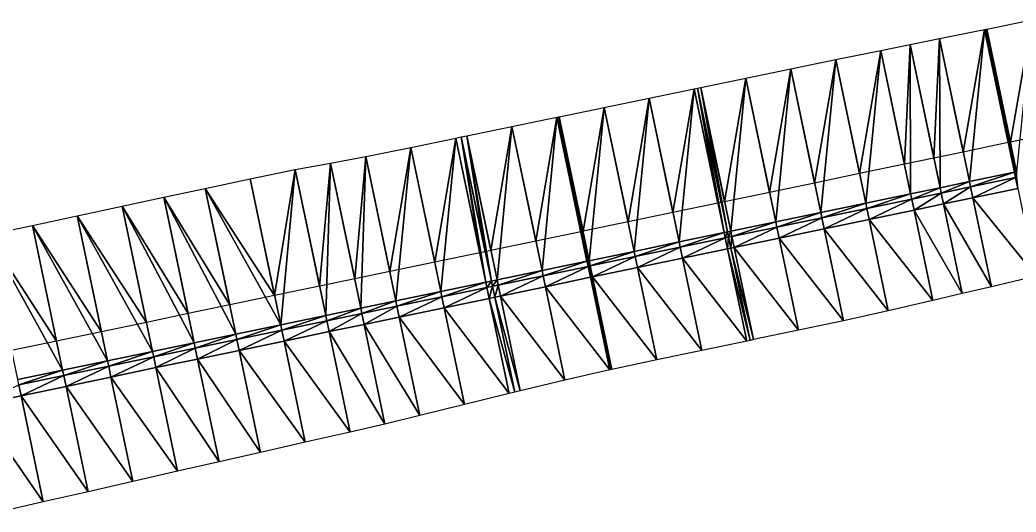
# Model space of a CAD drawing. Header units: metres. Extents: x 1882598 to 1885460, y 3171405 to 3171756.
# Drawn here: x 1883245.16 to 1883266.85, y 3171615.45 to 3171626.17 of the extents above; entities that cross this region are included whole.
import ezdxf

# ---------------------------------------------------------------- set-up
doc = ezdxf.new("R2010")
doc.units = ezdxf.units.M
doc.header["$MEASUREMENT"] = 0
doc.layers.add('Triangles surfaces projet', color=7, linetype='Continuous', true_color=0x848484)

msp = doc.modelspace()

# ---------------------------------------------------------------- linework, layer by layer
at = {"layer": 'Triangles surfaces projet'}
for points in [[(1883267.193, 3171626.174, 150.711), (1883266.862, 3171622.864, 150.637), (1883266.212, 3171625.975, 150.716), (1883267.193, 3171626.174, 150.711)], [(1883267.193, 3171626.174, 151.061), (1883266.727, 3171623.51, 151.004), (1883266.212, 3171625.975, 151.066), (1883267.193, 3171626.174, 151.061)], [(1883267.706, 3171623.714, 150.998), (1883266.727, 3171623.51, 151.004), (1883267.193, 3171626.174, 151.061), (1883267.706, 3171623.714, 150.998)], [(1883266.163, 3171625.965, 150.717), (1883265.834, 3171622.65, 150.642), (1883265.183, 3171625.767, 150.722), (1883266.163, 3171625.965, 150.717)], [(1883266.163, 3171625.965, 151.067), (1883265.699, 3171623.295, 151.009), (1883265.183, 3171625.767, 151.072), (1883266.163, 3171625.965, 151.067)], [(1883266.678, 3171623.5, 151.004), (1883265.699, 3171623.295, 151.009), (1883266.163, 3171625.965, 151.067), (1883266.678, 3171623.5, 151.004)], [(1883265.834, 3171622.65, 150.642), (1883266.163, 3171625.965, 150.717), (1883266.813, 3171622.854, 150.637), (1883265.834, 3171622.65, 150.642)], [(1883266.813, 3171622.854, 150.637), (1883266.163, 3171625.965, 150.717), (1883266.188, 3171625.97, 150.717), (1883266.813, 3171622.854, 150.637)], [(1883266.188, 3171625.97, 151.067), (1883266.678, 3171623.5, 151.004), (1883266.163, 3171625.965, 151.067), (1883266.188, 3171625.97, 151.067)], [(1883266.212, 3171625.975, 150.716), (1883266.837, 3171622.859, 150.637), (1883266.188, 3171625.97, 150.717), (1883266.212, 3171625.975, 150.716)], [(1883266.212, 3171625.975, 151.066), (1883266.702, 3171623.505, 151.004), (1883266.188, 3171625.97, 151.067), (1883266.212, 3171625.975, 151.066)], [(1883266.813, 3171622.854, 150.637), (1883266.188, 3171625.97, 150.717), (1883266.837, 3171622.859, 150.637), (1883266.813, 3171622.854, 150.637)], [(1883266.702, 3171623.505, 151.004), (1883266.678, 3171623.5, 151.004), (1883266.188, 3171625.97, 151.067), (1883266.702, 3171623.505, 151.004)], [(1883266.862, 3171622.864, 150.637), (1883266.837, 3171622.859, 150.637), (1883266.212, 3171625.975, 150.716), (1883266.862, 3171622.864, 150.637)], [(1883266.727, 3171623.51, 151.004), (1883266.702, 3171623.505, 151.004), (1883266.212, 3171625.975, 151.066), (1883266.727, 3171623.51, 151.004)], [(1883264.543, 3171625.637, 150.725), (1883264.554, 3171622.384, 150.649), (1883263.902, 3171625.508, 150.729), (1883264.543, 3171625.637, 150.725)], [(1883264.543, 3171625.637, 151.075), (1883264.42, 3171623.028, 151.015), (1883263.902, 3171625.508, 151.079), (1883264.543, 3171625.637, 151.075)], [(1883265.059, 3171623.162, 151.012), (1883264.42, 3171623.028, 151.015), (1883264.543, 3171625.637, 151.075), (1883265.059, 3171623.162, 151.012)], [(1883265.194, 3171622.517, 150.646), (1883264.543, 3171625.637, 150.725), (1883265.183, 3171625.767, 150.722), (1883265.194, 3171622.517, 150.646)], [(1883265.183, 3171625.767, 151.072), (1883265.059, 3171623.162, 151.012), (1883264.543, 3171625.637, 151.075), (1883265.183, 3171625.767, 151.072)], [(1883264.554, 3171622.384, 150.649), (1883264.543, 3171625.637, 150.725), (1883265.194, 3171622.517, 150.646), (1883264.554, 3171622.384, 150.649)], [(1883265.699, 3171623.295, 151.009), (1883265.059, 3171623.162, 151.012), (1883265.183, 3171625.767, 151.072), (1883265.699, 3171623.295, 151.009)], [(1883265.183, 3171625.767, 150.722), (1883265.834, 3171622.65, 150.642), (1883265.194, 3171622.517, 150.646), (1883265.183, 3171625.767, 150.722)], [(1883262.922, 3171625.308, 150.734), (1883263.902, 3171625.508, 150.729), (1883263.575, 3171622.18, 150.654), (1883262.922, 3171625.308, 150.734)], [(1883263.902, 3171625.508, 151.079), (1883263.441, 3171622.824, 151.02), (1883262.922, 3171625.308, 151.084), (1883263.902, 3171625.508, 151.079)], [(1883264.42, 3171623.028, 151.015), (1883263.441, 3171622.824, 151.02), (1883263.902, 3171625.508, 151.079), (1883264.42, 3171623.028, 151.015)], [(1883263.902, 3171625.508, 150.729), (1883264.554, 3171622.384, 150.649), (1883263.575, 3171622.18, 150.654), (1883263.902, 3171625.508, 150.729)], [(1883262.596, 3171621.976, 150.659), (1883261.943, 3171625.106, 150.739), (1883262.922, 3171625.308, 150.734), (1883262.596, 3171621.976, 150.659)], [(1883262.922, 3171625.308, 151.084), (1883262.462, 3171622.62, 151.025), (1883261.943, 3171625.106, 151.089), (1883262.922, 3171625.308, 151.084)], [(1883263.441, 3171622.824, 151.02), (1883262.462, 3171622.62, 151.025), (1883262.922, 3171625.308, 151.084), (1883263.441, 3171622.824, 151.02)], [(1883262.596, 3171621.976, 150.659), (1883262.922, 3171625.308, 150.734), (1883263.575, 3171622.18, 150.654), (1883262.596, 3171621.976, 150.659)], [(1883261.943, 3171625.106, 150.739), (1883261.617, 3171621.772, 150.664), (1883260.964, 3171624.904, 150.744), (1883261.943, 3171625.106, 150.739)], [(1883261.943, 3171625.106, 151.089), (1883261.483, 3171622.415, 151.03), (1883260.964, 3171624.904, 151.094), (1883261.943, 3171625.106, 151.089)], [(1883262.462, 3171622.62, 151.025), (1883261.483, 3171622.415, 151.03), (1883261.943, 3171625.106, 151.089), (1883262.462, 3171622.62, 151.025)], [(1883261.617, 3171621.772, 150.664), (1883261.943, 3171625.106, 150.739), (1883262.596, 3171621.976, 150.659), (1883261.617, 3171621.772, 150.664)], [(1883259.984, 3171624.702, 150.749), (1883260.964, 3171624.904, 150.744), (1883260.638, 3171621.569, 150.669), (1883259.984, 3171624.702, 150.749)], [(1883260.964, 3171624.904, 151.094), (1883260.504, 3171622.211, 151.035), (1883259.984, 3171624.702, 151.099), (1883260.964, 3171624.904, 151.094)], [(1883261.483, 3171622.415, 151.03), (1883260.504, 3171622.211, 151.035), (1883260.964, 3171624.904, 151.094), (1883261.483, 3171622.415, 151.03)], [(1883261.617, 3171621.772, 150.664), (1883260.638, 3171621.569, 150.669), (1883260.964, 3171624.904, 150.744), (1883261.617, 3171621.772, 150.664)], [(1883258.859, 3171624.469, 150.755), (1883259.838, 3171624.671, 150.75), (1883259.513, 3171621.335, 150.675), (1883258.859, 3171624.469, 150.755)], [(1883259.838, 3171624.671, 151.1), (1883259.379, 3171621.976, 151.041), (1883258.859, 3171624.469, 151.105), (1883259.838, 3171624.671, 151.1)], [(1883260.358, 3171622.181, 151.036), (1883259.379, 3171621.976, 151.041), (1883259.838, 3171624.671, 151.1), (1883260.358, 3171622.181, 151.036)], [(1883259.513, 3171621.335, 150.675), (1883259.838, 3171624.671, 150.75), (1883260.492, 3171621.538, 150.67), (1883259.513, 3171621.335, 150.675)], [(1883260.492, 3171621.538, 150.67), (1883259.838, 3171624.671, 150.75), (1883259.911, 3171624.686, 150.749), (1883260.492, 3171621.538, 150.67)], [(1883259.911, 3171624.686, 151.099), (1883260.358, 3171622.181, 151.036), (1883259.838, 3171624.671, 151.1), (1883259.911, 3171624.686, 151.099)], [(1883260.565, 3171621.553, 150.669), (1883259.911, 3171624.686, 150.749), (1883259.984, 3171624.702, 150.749), (1883260.565, 3171621.553, 150.669)], [(1883259.984, 3171624.702, 151.099), (1883260.431, 3171622.196, 151.036), (1883259.911, 3171624.686, 151.099), (1883259.984, 3171624.702, 151.099)], [(1883260.492, 3171621.538, 150.67), (1883259.911, 3171624.686, 150.749), (1883260.565, 3171621.553, 150.669), (1883260.492, 3171621.538, 150.67)], [(1883260.431, 3171622.196, 151.036), (1883260.358, 3171622.181, 151.036), (1883259.911, 3171624.686, 151.099), (1883260.431, 3171622.196, 151.036)], [(1883260.638, 3171621.569, 150.669), (1883260.565, 3171621.553, 150.669), (1883259.984, 3171624.702, 150.749), (1883260.638, 3171621.569, 150.669)], [(1883260.504, 3171622.211, 151.035), (1883260.431, 3171622.196, 151.036), (1883259.984, 3171624.702, 151.099), (1883260.504, 3171622.211, 151.035)], [(1883257.88, 3171624.267, 150.76), (1883258.859, 3171624.469, 150.755), (1883258.534, 3171621.131, 150.68), (1883257.88, 3171624.267, 150.76)], [(1883258.859, 3171624.469, 151.105), (1883258.4, 3171621.772, 151.046), (1883257.88, 3171624.267, 151.11), (1883258.859, 3171624.469, 151.105)], [(1883259.379, 3171621.976, 151.041), (1883258.4, 3171621.772, 151.046), (1883258.859, 3171624.469, 151.105), (1883259.379, 3171621.976, 151.041)], [(1883259.513, 3171621.335, 150.675), (1883258.534, 3171621.131, 150.68), (1883258.859, 3171624.469, 150.755), (1883259.513, 3171621.335, 150.675)], [(1883256.876, 3171624.06, 150.765), (1883257.506, 3171620.917, 150.685), (1883256.851, 3171624.055, 150.765), (1883256.876, 3171624.06, 150.765)], [(1883256.876, 3171624.06, 151.115), (1883257.373, 3171621.558, 151.052), (1883256.851, 3171624.055, 151.115), (1883256.876, 3171624.06, 151.115)], [(1883257.531, 3171620.922, 150.685), (1883256.876, 3171624.06, 150.765), (1883256.9, 3171624.065, 150.765), (1883257.531, 3171620.922, 150.685)], [(1883256.9, 3171624.065, 151.115), (1883257.397, 3171621.563, 151.051), (1883256.876, 3171624.06, 151.115), (1883256.9, 3171624.065, 151.115)], [(1883256.876, 3171624.06, 150.765), (1883257.531, 3171620.922, 150.685), (1883257.506, 3171620.917, 150.685), (1883256.876, 3171624.06, 150.765)], [(1883257.397, 3171621.563, 151.051), (1883257.373, 3171621.558, 151.052), (1883256.876, 3171624.06, 151.115), (1883257.397, 3171621.563, 151.051)], [(1883256.9, 3171624.065, 150.765), (1883257.88, 3171624.267, 150.76), (1883257.555, 3171620.927, 150.685), (1883256.9, 3171624.065, 150.765)], [(1883257.88, 3171624.267, 151.11), (1883257.422, 3171621.568, 151.051), (1883256.9, 3171624.065, 151.115), (1883257.88, 3171624.267, 151.11)], [(1883257.531, 3171620.922, 150.685), (1883256.9, 3171624.065, 150.765), (1883257.555, 3171620.927, 150.685), (1883257.531, 3171620.922, 150.685)], [(1883257.422, 3171621.568, 151.051), (1883257.397, 3171621.563, 151.051), (1883256.9, 3171624.065, 151.115), (1883257.422, 3171621.568, 151.051)], [(1883258.4, 3171621.772, 151.046), (1883257.422, 3171621.568, 151.051), (1883257.88, 3171624.267, 151.11), (1883258.4, 3171621.772, 151.046)], [(1883257.555, 3171620.927, 150.685), (1883257.88, 3171624.267, 150.76), (1883258.534, 3171621.131, 150.68), (1883257.555, 3171620.927, 150.685)], [(1883254.893, 3171623.65, 150.775), (1883255.872, 3171623.852, 150.77), (1883255.548, 3171620.509, 150.695), (1883254.893, 3171623.65, 150.775)], [(1883255.872, 3171623.852, 151.12), (1883255.415, 3171621.149, 151.062), (1883254.893, 3171623.65, 151.125), (1883255.872, 3171623.852, 151.12)], [(1883256.394, 3171621.353, 151.057), (1883255.415, 3171621.149, 151.062), (1883255.872, 3171623.852, 151.12), (1883256.394, 3171621.353, 151.057)], [(1883255.548, 3171620.509, 150.695), (1883255.872, 3171623.852, 150.77), (1883256.527, 3171620.713, 150.69), (1883255.548, 3171620.509, 150.695)], [(1883256.527, 3171620.713, 150.69), (1883255.872, 3171623.852, 150.77), (1883256.851, 3171624.055, 150.765), (1883256.527, 3171620.713, 150.69)], [(1883256.851, 3171624.055, 151.115), (1883256.394, 3171621.353, 151.057), (1883255.872, 3171623.852, 151.12), (1883256.851, 3171624.055, 151.115)], [(1883257.373, 3171621.558, 151.052), (1883256.394, 3171621.353, 151.057), (1883256.851, 3171624.055, 151.115), (1883257.373, 3171621.558, 151.052)], [(1883256.851, 3171624.055, 150.765), (1883257.506, 3171620.917, 150.685), (1883256.527, 3171620.713, 150.69), (1883256.851, 3171624.055, 150.765)], [(1883255.426, 3171620.484, 150.696), (1883254.77, 3171623.625, 150.776), (1883254.893, 3171623.65, 150.775), (1883255.426, 3171620.484, 150.696)], [(1883254.893, 3171623.65, 151.125), (1883255.292, 3171621.123, 151.062), (1883254.77, 3171623.625, 151.126), (1883254.893, 3171623.65, 151.125)], [(1883255.548, 3171620.509, 150.695), (1883255.426, 3171620.484, 150.696), (1883254.893, 3171623.65, 150.775), (1883255.548, 3171620.509, 150.695)], [(1883255.415, 3171621.149, 151.062), (1883255.292, 3171621.123, 151.062), (1883254.893, 3171623.65, 151.125), (1883255.415, 3171621.149, 151.062)], [(1883254.325, 3171620.255, 150.702), (1883253.669, 3171623.397, 150.782), (1883254.648, 3171623.6, 150.777), (1883254.325, 3171620.255, 150.702)], [(1883254.648, 3171623.6, 151.127), (1883254.191, 3171620.893, 151.068), (1883253.669, 3171623.397, 151.132), (1883254.648, 3171623.6, 151.127)], [(1883255.17, 3171621.098, 151.063), (1883254.191, 3171620.893, 151.068), (1883254.648, 3171623.6, 151.127), (1883255.17, 3171621.098, 151.063)], [(1883255.304, 3171620.459, 150.696), (1883254.325, 3171620.255, 150.702), (1883254.648, 3171623.6, 150.777), (1883255.304, 3171620.459, 150.696)], [(1883254.648, 3171623.6, 150.777), (1883254.77, 3171623.625, 150.776), (1883255.304, 3171620.459, 150.696), (1883254.648, 3171623.6, 150.777)], [(1883254.77, 3171623.625, 151.126), (1883255.17, 3171621.098, 151.063), (1883254.648, 3171623.6, 151.127), (1883254.77, 3171623.625, 151.126)], [(1883255.426, 3171620.484, 150.696), (1883255.304, 3171620.459, 150.696), (1883254.77, 3171623.625, 150.776), (1883255.426, 3171620.484, 150.696)], [(1883255.292, 3171621.123, 151.062), (1883255.17, 3171621.098, 151.063), (1883254.77, 3171623.625, 151.126), (1883255.292, 3171621.123, 151.062)], [(1883252.582, 3171619.892, 150.711), (1883251.921, 3171623.055, 150.791), (1883252.689, 3171623.195, 150.787), (1883252.582, 3171619.892, 150.711)], [(1883252.689, 3171623.195, 151.137), (1883252.448, 3171620.53, 151.077), (1883251.921, 3171623.055, 151.141), (1883252.689, 3171623.195, 151.137)], [(1883253.212, 3171620.689, 151.073), (1883252.448, 3171620.53, 151.077), (1883252.689, 3171623.195, 151.137), (1883253.212, 3171620.689, 151.073)], [(1883252.582, 3171619.892, 150.711), (1883252.689, 3171623.195, 150.787), (1883253.345, 3171620.051, 150.707), (1883252.582, 3171619.892, 150.711)], [(1883253.669, 3171623.397, 150.782), (1883253.345, 3171620.051, 150.707), (1883252.689, 3171623.195, 150.787), (1883253.669, 3171623.397, 150.782)], [(1883253.669, 3171623.397, 151.132), (1883253.212, 3171620.689, 151.073), (1883252.689, 3171623.195, 151.137), (1883253.669, 3171623.397, 151.132)], [(1883254.191, 3171620.893, 151.068), (1883253.212, 3171620.689, 151.073), (1883253.669, 3171623.397, 151.132), (1883254.191, 3171620.893, 151.068)], [(1883253.669, 3171623.397, 150.782), (1883254.325, 3171620.255, 150.702), (1883253.345, 3171620.051, 150.707), (1883253.669, 3171623.397, 150.782)], [(1883251.153, 3171622.915, 150.796), (1883251.921, 3171623.055, 150.791), (1883251.818, 3171619.733, 150.714), (1883251.153, 3171622.915, 150.796)], [(1883251.921, 3171623.055, 151.141), (1883251.685, 3171620.37, 151.081), (1883251.153, 3171622.915, 151.146), (1883251.921, 3171623.055, 151.141)], [(1883252.448, 3171620.53, 151.077), (1883251.685, 3171620.37, 151.081), (1883251.921, 3171623.055, 151.141), (1883252.448, 3171620.53, 151.077)], [(1883252.582, 3171619.892, 150.711), (1883251.818, 3171619.733, 150.714), (1883251.921, 3171623.055, 150.791), (1883252.582, 3171619.892, 150.711)], [(1883250.839, 3171619.529, 150.719), (1883250.174, 3171622.711, 150.801), (1883251.153, 3171622.915, 150.796), (1883250.839, 3171619.529, 150.719)], [(1883251.153, 3171622.915, 151.146), (1883250.706, 3171620.166, 151.086), (1883250.174, 3171622.711, 151.151), (1883251.153, 3171622.915, 151.146)], [(1883251.685, 3171620.37, 151.081), (1883250.706, 3171620.166, 151.086), (1883251.153, 3171622.915, 151.146), (1883251.685, 3171620.37, 151.081)], [(1883251.818, 3171619.733, 150.714), (1883250.839, 3171619.529, 150.719), (1883251.153, 3171622.915, 150.796), (1883251.818, 3171619.733, 150.714)], [(1883265.834, 3171622.65, 150.642), (1883266.813, 3171622.854, 150.637), (1883265.858, 3171622.535, 150.639), (1883265.834, 3171622.65, 150.642)], [(1883265.858, 3171622.535, 150.639), (1883266.813, 3171622.854, 150.637), (1883266.837, 3171622.739, 150.634), (1883265.858, 3171622.535, 150.639)], [(1883266.837, 3171622.739, 150.634), (1883266.813, 3171622.854, 150.637), (1883266.837, 3171622.859, 150.637), (1883266.837, 3171622.739, 150.634)], [(1883266.861, 3171622.744, 150.634), (1883266.837, 3171622.859, 150.637), (1883266.862, 3171622.864, 150.637), (1883266.861, 3171622.744, 150.634)], [(1883266.837, 3171622.739, 150.634), (1883266.837, 3171622.859, 150.637), (1883266.861, 3171622.744, 150.634), (1883266.837, 3171622.739, 150.634)], [(1883250.174, 3171622.711, 150.801), (1883250.839, 3171619.529, 150.719), (1883249.196, 3171622.502, 150.806), (1883250.174, 3171622.711, 150.801)], [(1883250.174, 3171622.711, 151.151), (1883250.706, 3171620.166, 151.086), (1883249.196, 3171622.502, 151.156), (1883250.174, 3171622.711, 151.151)], [(1883265.834, 3171622.65, 150.642), (1883265.218, 3171622.402, 150.643), (1883265.194, 3171622.517, 150.646), (1883265.834, 3171622.65, 150.642)], [(1883265.858, 3171622.535, 150.639), (1883265.218, 3171622.402, 150.643), (1883265.834, 3171622.65, 150.642), (1883265.858, 3171622.535, 150.639)], [(1883266.837, 3171622.739, 150.634), (1883265.907, 3171622.298, 150.882), (1883265.858, 3171622.535, 150.639), (1883266.837, 3171622.739, 150.634)], [(1883266.886, 3171622.501, 150.877), (1883265.907, 3171622.298, 150.882), (1883266.837, 3171622.739, 150.634), (1883266.886, 3171622.501, 150.877)], [(1883266.861, 3171622.744, 150.634), (1883266.886, 3171622.501, 150.877), (1883266.837, 3171622.739, 150.634), (1883266.861, 3171622.744, 150.634)], [(1883249.196, 3171622.502, 150.806), (1883249.859, 3171619.326, 150.725), (1883248.292, 3171622.309, 150.81), (1883249.196, 3171622.502, 150.806)], [(1883249.196, 3171622.502, 151.156), (1883249.727, 3171619.962, 151.091), (1883248.292, 3171622.309, 151.16), (1883249.196, 3171622.502, 151.156)], [(1883249.859, 3171619.326, 150.725), (1883249.196, 3171622.502, 150.806), (1883250.839, 3171619.529, 150.719), (1883249.859, 3171619.326, 150.725)], [(1883250.706, 3171620.166, 151.086), (1883249.727, 3171619.962, 151.091), (1883249.196, 3171622.502, 151.156), (1883250.706, 3171620.166, 151.086)], [(1883263.575, 3171622.18, 150.654), (1883264.554, 3171622.384, 150.649), (1883263.599, 3171622.065, 150.651), (1883263.575, 3171622.18, 150.654)], [(1883263.599, 3171622.065, 150.651), (1883264.554, 3171622.384, 150.649), (1883264.578, 3171622.269, 150.646), (1883263.599, 3171622.065, 150.651)], [(1883264.578, 3171622.269, 150.646), (1883264.554, 3171622.384, 150.649), (1883265.194, 3171622.517, 150.646), (1883264.578, 3171622.269, 150.646)], [(1883265.218, 3171622.402, 150.643), (1883264.578, 3171622.269, 150.646), (1883265.194, 3171622.517, 150.646), (1883265.218, 3171622.402, 150.643)], [(1883264.578, 3171622.269, 150.646), (1883265.218, 3171622.402, 150.643), (1883264.628, 3171622.031, 150.889), (1883264.578, 3171622.269, 150.646)], [(1883264.628, 3171622.031, 150.889), (1883265.218, 3171622.402, 150.643), (1883265.268, 3171622.164, 150.886), (1883264.628, 3171622.031, 150.889)], [(1883265.218, 3171622.402, 150.643), (1883265.858, 3171622.535, 150.639), (1883265.268, 3171622.164, 150.886), (1883265.218, 3171622.402, 150.643)], [(1883265.907, 3171622.298, 150.882), (1883265.268, 3171622.164, 150.886), (1883265.858, 3171622.535, 150.639), (1883265.907, 3171622.298, 150.882)], [(1883267.285, 3171620.591, 152.178), (1883265.907, 3171622.298, 150.882), (1883266.886, 3171622.501, 150.877), (1883267.285, 3171620.591, 152.178)], [(1883248.048, 3171618.949, 150.734), (1883246.409, 3171621.906, 150.82), (1883247.387, 3171622.115, 150.815), (1883248.048, 3171618.949, 150.734)], [(1883247.387, 3171622.115, 151.165), (1883247.915, 3171619.584, 151.1), (1883246.409, 3171621.906, 151.17), (1883247.387, 3171622.115, 151.165)], [(1883247.387, 3171622.115, 150.815), (1883248.292, 3171622.309, 150.81), (1883248.954, 3171619.137, 150.729), (1883247.387, 3171622.115, 150.815)], [(1883248.292, 3171622.309, 151.16), (1883248.821, 3171619.773, 151.095), (1883247.387, 3171622.115, 151.165), (1883248.292, 3171622.309, 151.16)], [(1883248.954, 3171619.137, 150.729), (1883248.048, 3171618.949, 150.734), (1883247.387, 3171622.115, 150.815), (1883248.954, 3171619.137, 150.729)], [(1883248.821, 3171619.773, 151.095), (1883247.915, 3171619.584, 151.1), (1883247.387, 3171622.115, 151.165), (1883248.821, 3171619.773, 151.095)], [(1883248.292, 3171622.309, 150.81), (1883249.859, 3171619.326, 150.725), (1883248.954, 3171619.137, 150.729), (1883248.292, 3171622.309, 150.81)], [(1883249.727, 3171619.962, 151.091), (1883248.821, 3171619.773, 151.095), (1883248.292, 3171622.309, 151.16), (1883249.727, 3171619.962, 151.091)], [(1883263.575, 3171622.18, 150.654), (1883262.62, 3171621.862, 150.656), (1883262.596, 3171621.976, 150.659), (1883263.575, 3171622.18, 150.654)], [(1883263.575, 3171622.18, 150.654), (1883263.599, 3171622.065, 150.651), (1883262.62, 3171621.862, 150.656), (1883263.575, 3171622.18, 150.654)], [(1883263.599, 3171622.065, 150.651), (1883264.578, 3171622.269, 150.646), (1883263.649, 3171621.828, 150.894), (1883263.599, 3171622.065, 150.651)], [(1883264.628, 3171622.031, 150.889), (1883263.649, 3171621.828, 150.894), (1883264.578, 3171622.269, 150.646), (1883264.628, 3171622.031, 150.889)], [(1883265.675, 3171620.211, 152.216), (1883264.628, 3171622.031, 150.889), (1883265.268, 3171622.164, 150.886), (1883265.675, 3171620.211, 152.216)], [(1883266.312, 3171620.361, 152.201), (1883265.268, 3171622.164, 150.886), (1883265.907, 3171622.298, 150.882), (1883266.312, 3171620.361, 152.201)], [(1883265.268, 3171622.164, 150.886), (1883266.312, 3171620.361, 152.201), (1883265.675, 3171620.211, 152.216), (1883265.268, 3171622.164, 150.886)], [(1883265.907, 3171622.298, 150.882), (1883267.285, 3171620.591, 152.178), (1883266.312, 3171620.361, 152.201), (1883265.907, 3171622.298, 150.882)], [(1883245.431, 3171621.697, 150.825), (1883246.409, 3171621.906, 150.82), (1883247.069, 3171618.745, 150.739), (1883245.431, 3171621.697, 150.825)], [(1883246.409, 3171621.906, 151.17), (1883246.936, 3171619.379, 151.105), (1883245.431, 3171621.697, 151.175), (1883246.409, 3171621.906, 151.17)], [(1883248.048, 3171618.949, 150.734), (1883247.069, 3171618.745, 150.739), (1883246.409, 3171621.906, 150.82), (1883248.048, 3171618.949, 150.734)], [(1883247.915, 3171619.584, 151.1), (1883246.936, 3171619.379, 151.105), (1883246.409, 3171621.906, 151.17), (1883247.915, 3171619.584, 151.1)], [(1883261.641, 3171621.658, 150.661), (1883261.617, 3171621.772, 150.664), (1883262.596, 3171621.976, 150.659), (1883261.641, 3171621.658, 150.661)], [(1883262.596, 3171621.976, 150.659), (1883262.62, 3171621.862, 150.656), (1883261.641, 3171621.658, 150.661), (1883262.596, 3171621.976, 150.659)], [(1883262.62, 3171621.862, 150.656), (1883263.599, 3171622.065, 150.651), (1883262.67, 3171621.624, 150.899), (1883262.62, 3171621.862, 150.656)], [(1883263.599, 3171622.065, 150.651), (1883263.649, 3171621.828, 150.894), (1883262.67, 3171621.624, 150.899), (1883263.599, 3171622.065, 150.651)], [(1883263.649, 3171621.828, 150.894), (1883264.628, 3171622.031, 150.889), (1883265.039, 3171620.061, 152.23), (1883263.649, 3171621.828, 150.894)], [(1883265.039, 3171620.061, 152.23), (1883264.628, 3171622.031, 150.889), (1883265.675, 3171620.211, 152.216), (1883265.039, 3171620.061, 152.23)], [(1883244.453, 3171621.488, 150.829), (1883245.431, 3171621.697, 150.825), (1883246.09, 3171618.541, 150.744), (1883244.453, 3171621.488, 150.829)], [(1883245.431, 3171621.697, 151.175), (1883245.957, 3171619.175, 151.11), (1883244.453, 3171621.488, 151.179), (1883245.431, 3171621.697, 151.175)], [(1883247.069, 3171618.745, 150.739), (1883246.09, 3171618.541, 150.744), (1883245.431, 3171621.697, 150.825), (1883247.069, 3171618.745, 150.739)], [(1883246.936, 3171619.379, 151.105), (1883245.957, 3171619.175, 151.11), (1883245.431, 3171621.697, 151.175), (1883246.936, 3171619.379, 151.105)], [(1883260.662, 3171621.454, 150.666), (1883260.638, 3171621.569, 150.669), (1883261.617, 3171621.772, 150.664), (1883260.662, 3171621.454, 150.666)], [(1883261.617, 3171621.772, 150.664), (1883261.641, 3171621.658, 150.661), (1883260.662, 3171621.454, 150.666), (1883261.617, 3171621.772, 150.664)], [(1883261.641, 3171621.658, 150.661), (1883262.62, 3171621.862, 150.656), (1883261.691, 3171621.42, 150.904), (1883261.641, 3171621.658, 150.661)], [(1883262.62, 3171621.862, 150.656), (1883262.67, 3171621.624, 150.899), (1883261.691, 3171621.42, 150.904), (1883262.62, 3171621.862, 150.656)], [(1883262.67, 3171621.624, 150.899), (1883263.649, 3171621.828, 150.894), (1883264.065, 3171619.832, 152.253), (1883262.67, 3171621.624, 150.899)], [(1883264.065, 3171619.832, 152.253), (1883263.649, 3171621.828, 150.894), (1883265.039, 3171620.061, 152.23), (1883264.065, 3171619.832, 152.253)], [(1883246.09, 3171618.541, 150.744), (1883245.111, 3171618.337, 150.749), (1883244.453, 3171621.488, 150.829), (1883246.09, 3171618.541, 150.744)], [(1883245.957, 3171619.175, 151.11), (1883244.979, 3171618.971, 151.115), (1883244.453, 3171621.488, 151.179), (1883245.957, 3171619.175, 151.11)], [(1883259.537, 3171621.22, 150.672), (1883259.513, 3171621.335, 150.675), (1883260.492, 3171621.538, 150.67), (1883259.537, 3171621.22, 150.672)], [(1883260.492, 3171621.538, 150.67), (1883260.516, 3171621.424, 150.667), (1883259.537, 3171621.22, 150.672), (1883260.492, 3171621.538, 150.67)], [(1883260.516, 3171621.424, 150.667), (1883260.492, 3171621.538, 150.67), (1883260.565, 3171621.553, 150.669), (1883260.516, 3171621.424, 150.667)], [(1883260.516, 3171621.424, 150.667), (1883260.565, 3171621.553, 150.669), (1883260.589, 3171621.439, 150.666), (1883260.516, 3171621.424, 150.667)], [(1883260.638, 3171621.569, 150.669), (1883260.589, 3171621.439, 150.666), (1883260.565, 3171621.553, 150.669), (1883260.638, 3171621.569, 150.669)], [(1883260.638, 3171621.569, 150.669), (1883260.662, 3171621.454, 150.666), (1883260.589, 3171621.439, 150.666), (1883260.638, 3171621.569, 150.669)], [(1883260.712, 3171621.217, 150.909), (1883260.662, 3171621.454, 150.666), (1883261.641, 3171621.658, 150.661), (1883260.712, 3171621.217, 150.909)], [(1883260.712, 3171621.217, 150.909), (1883261.641, 3171621.658, 150.661), (1883261.691, 3171621.42, 150.904), (1883260.712, 3171621.217, 150.909)], [(1883262.67, 3171621.624, 150.899), (1883263.089, 3171619.618, 152.265), (1883261.691, 3171621.42, 150.904), (1883262.67, 3171621.624, 150.899)], [(1883263.089, 3171619.618, 152.265), (1883262.67, 3171621.624, 150.899), (1883264.065, 3171619.832, 152.253), (1883263.089, 3171619.618, 152.265)], [(1883258.534, 3171621.131, 150.68), (1883259.513, 3171621.335, 150.675), (1883258.558, 3171621.016, 150.677), (1883258.534, 3171621.131, 150.68)], [(1883259.513, 3171621.335, 150.675), (1883259.537, 3171621.22, 150.672), (1883258.558, 3171621.016, 150.677), (1883259.513, 3171621.335, 150.675)], [(1883259.587, 3171620.982, 150.915), (1883259.537, 3171621.22, 150.672), (1883260.516, 3171621.424, 150.667), (1883259.587, 3171620.982, 150.915)], [(1883260.566, 3171621.186, 150.91), (1883259.587, 3171620.982, 150.915), (1883260.516, 3171621.424, 150.667), (1883260.566, 3171621.186, 150.91)], [(1883260.589, 3171621.439, 150.666), (1883260.566, 3171621.186, 150.91), (1883260.516, 3171621.424, 150.667), (1883260.589, 3171621.439, 150.666)], [(1883260.566, 3171621.186, 150.91), (1883260.589, 3171621.439, 150.666), (1883260.639, 3171621.201, 150.909), (1883260.566, 3171621.186, 150.91)], [(1883260.662, 3171621.454, 150.666), (1883260.639, 3171621.201, 150.909), (1883260.589, 3171621.439, 150.666), (1883260.662, 3171621.454, 150.666)], [(1883260.639, 3171621.201, 150.909), (1883260.662, 3171621.454, 150.666), (1883260.712, 3171621.217, 150.909), (1883260.639, 3171621.201, 150.909)], [(1883260.712, 3171621.217, 150.909), (1883261.691, 3171621.42, 150.904), (1883262.11, 3171619.412, 152.271), (1883260.712, 3171621.217, 150.909)], [(1883262.11, 3171619.412, 152.271), (1883261.691, 3171621.42, 150.904), (1883263.089, 3171619.618, 152.265), (1883262.11, 3171619.412, 152.271)], [(1883257.555, 3171620.927, 150.685), (1883258.534, 3171621.131, 150.68), (1883257.579, 3171620.813, 150.682), (1883257.555, 3171620.927, 150.685)], [(1883258.558, 3171621.016, 150.677), (1883257.579, 3171620.813, 150.682), (1883258.534, 3171621.131, 150.68), (1883258.558, 3171621.016, 150.677)], [(1883258.608, 3171620.779, 150.92), (1883258.558, 3171621.016, 150.677), (1883259.537, 3171621.22, 150.672), (1883258.608, 3171620.779, 150.92)], [(1883259.537, 3171621.22, 150.672), (1883259.587, 3171620.982, 150.915), (1883258.608, 3171620.779, 150.92), (1883259.537, 3171621.22, 150.672)], [(1883260.985, 3171619.176, 152.279), (1883259.587, 3171620.982, 150.915), (1883260.566, 3171621.186, 150.91), (1883260.985, 3171619.176, 152.279)], [(1883260.566, 3171621.186, 150.91), (1883260.639, 3171621.201, 150.909), (1883261.058, 3171619.191, 152.278), (1883260.566, 3171621.186, 150.91)], [(1883261.058, 3171619.191, 152.278), (1883260.985, 3171619.176, 152.279), (1883260.566, 3171621.186, 150.91), (1883261.058, 3171619.191, 152.278)], [(1883261.131, 3171619.207, 152.278), (1883260.639, 3171621.201, 150.909), (1883260.712, 3171621.217, 150.909), (1883261.131, 3171619.207, 152.278)], [(1883261.058, 3171619.191, 152.278), (1883260.639, 3171621.201, 150.909), (1883261.131, 3171619.207, 152.278), (1883261.058, 3171619.191, 152.278)], [(1883261.131, 3171619.207, 152.278), (1883260.712, 3171621.217, 150.909), (1883262.11, 3171619.412, 152.271), (1883261.131, 3171619.207, 152.278)], [(1883256.551, 3171620.599, 150.687), (1883256.527, 3171620.713, 150.69), (1883257.506, 3171620.917, 150.685), (1883256.551, 3171620.599, 150.687)], [(1883256.551, 3171620.599, 150.687), (1883257.506, 3171620.917, 150.685), (1883257.53, 3171620.802, 150.682), (1883256.551, 3171620.599, 150.687)], [(1883257.506, 3171620.917, 150.685), (1883257.531, 3171620.922, 150.685), (1883257.53, 3171620.802, 150.682), (1883257.506, 3171620.917, 150.685)], [(1883257.53, 3171620.802, 150.682), (1883257.531, 3171620.922, 150.685), (1883257.555, 3171620.808, 150.682), (1883257.53, 3171620.802, 150.682)], [(1883257.53, 3171620.802, 150.682), (1883257.555, 3171620.808, 150.682), (1883257.58, 3171620.565, 150.925), (1883257.53, 3171620.802, 150.682)], [(1883257.555, 3171620.808, 150.682), (1883257.531, 3171620.922, 150.685), (1883257.555, 3171620.927, 150.685), (1883257.555, 3171620.808, 150.682)], [(1883257.555, 3171620.927, 150.685), (1883257.579, 3171620.813, 150.682), (1883257.555, 3171620.808, 150.682), (1883257.555, 3171620.927, 150.685)], [(1883257.579, 3171620.813, 150.682), (1883257.604, 3171620.57, 150.925), (1883257.555, 3171620.808, 150.682), (1883257.579, 3171620.813, 150.682)], [(1883257.604, 3171620.57, 150.925), (1883257.58, 3171620.565, 150.925), (1883257.555, 3171620.808, 150.682), (1883257.604, 3171620.57, 150.925)], [(1883257.579, 3171620.813, 150.682), (1883258.558, 3171621.016, 150.677), (1883257.629, 3171620.575, 150.925), (1883257.579, 3171620.813, 150.682)], [(1883257.579, 3171620.813, 150.682), (1883257.629, 3171620.575, 150.925), (1883257.604, 3171620.57, 150.925), (1883257.579, 3171620.813, 150.682)], [(1883258.558, 3171621.016, 150.677), (1883258.608, 3171620.779, 150.92), (1883257.629, 3171620.575, 150.925), (1883258.558, 3171621.016, 150.677)], [(1883259.587, 3171620.982, 150.915), (1883260.007, 3171618.971, 152.285), (1883258.608, 3171620.779, 150.92), (1883259.587, 3171620.982, 150.915)], [(1883259.587, 3171620.982, 150.915), (1883260.985, 3171619.176, 152.279), (1883260.007, 3171618.971, 152.285), (1883259.587, 3171620.982, 150.915)], [(1883256.527, 3171620.713, 150.69), (1883255.572, 3171620.395, 150.692), (1883255.548, 3171620.509, 150.695), (1883256.527, 3171620.713, 150.69)], [(1883255.572, 3171620.395, 150.692), (1883256.527, 3171620.713, 150.69), (1883256.551, 3171620.599, 150.687), (1883255.572, 3171620.395, 150.692)], [(1883255.622, 3171620.157, 150.935), (1883255.572, 3171620.395, 150.692), (1883256.551, 3171620.599, 150.687), (1883255.622, 3171620.157, 150.935)], [(1883255.622, 3171620.157, 150.935), (1883256.551, 3171620.599, 150.687), (1883256.601, 3171620.361, 150.93), (1883255.622, 3171620.157, 150.935)], [(1883256.601, 3171620.361, 150.93), (1883256.551, 3171620.599, 150.687), (1883257.53, 3171620.802, 150.682), (1883256.601, 3171620.361, 150.93)], [(1883257.58, 3171620.565, 150.925), (1883256.601, 3171620.361, 150.93), (1883257.53, 3171620.802, 150.682), (1883257.58, 3171620.565, 150.925)], [(1883259.028, 3171618.765, 152.291), (1883257.629, 3171620.575, 150.925), (1883258.608, 3171620.779, 150.92), (1883259.028, 3171618.765, 152.291)], [(1883260.007, 3171618.971, 152.285), (1883259.028, 3171618.765, 152.291), (1883258.608, 3171620.779, 150.92), (1883260.007, 3171618.971, 152.285)], [(1883255.304, 3171620.459, 150.696), (1883254.348, 3171620.14, 150.699), (1883254.325, 3171620.255, 150.702), (1883255.304, 3171620.459, 150.696)], [(1883255.327, 3171620.344, 150.694), (1883254.348, 3171620.14, 150.699), (1883255.304, 3171620.459, 150.696), (1883255.327, 3171620.344, 150.694)], [(1883255.327, 3171620.344, 150.694), (1883255.304, 3171620.459, 150.696), (1883255.426, 3171620.484, 150.696), (1883255.327, 3171620.344, 150.694)], [(1883255.45, 3171620.37, 150.693), (1883255.327, 3171620.344, 150.694), (1883255.426, 3171620.484, 150.696), (1883255.45, 3171620.37, 150.693)], [(1883255.426, 3171620.484, 150.696), (1883255.548, 3171620.509, 150.695), (1883255.45, 3171620.37, 150.693), (1883255.426, 3171620.484, 150.696)], [(1883255.45, 3171620.37, 150.693), (1883255.548, 3171620.509, 150.695), (1883255.572, 3171620.395, 150.692), (1883255.45, 3171620.37, 150.693)], [(1883255.572, 3171620.395, 150.692), (1883255.499, 3171620.132, 150.936), (1883255.45, 3171620.37, 150.693), (1883255.572, 3171620.395, 150.692)], [(1883255.499, 3171620.132, 150.936), (1883255.572, 3171620.395, 150.692), (1883255.622, 3171620.157, 150.935), (1883255.499, 3171620.132, 150.936)], [(1883256.601, 3171620.361, 150.93), (1883257.58, 3171620.565, 150.925), (1883258.001, 3171618.549, 152.298), (1883256.601, 3171620.361, 150.93)], [(1883257.604, 3171620.57, 150.925), (1883258.025, 3171618.554, 152.297), (1883257.58, 3171620.565, 150.925), (1883257.604, 3171620.57, 150.925)], [(1883257.58, 3171620.565, 150.925), (1883258.025, 3171618.554, 152.297), (1883258.001, 3171618.549, 152.298), (1883257.58, 3171620.565, 150.925)], [(1883258.049, 3171618.56, 152.297), (1883257.604, 3171620.57, 150.925), (1883257.629, 3171620.575, 150.925), (1883258.049, 3171618.56, 152.297)], [(1883257.604, 3171620.57, 150.925), (1883258.049, 3171618.56, 152.297), (1883258.025, 3171618.554, 152.297), (1883257.604, 3171620.57, 150.925)], [(1883257.629, 3171620.575, 150.925), (1883259.028, 3171618.765, 152.291), (1883258.049, 3171618.56, 152.297), (1883257.629, 3171620.575, 150.925)], [(1883253.345, 3171620.051, 150.707), (1883254.325, 3171620.255, 150.702), (1883253.369, 3171619.937, 150.704), (1883253.345, 3171620.051, 150.707)], [(1883253.369, 3171619.937, 150.704), (1883254.325, 3171620.255, 150.702), (1883254.348, 3171620.14, 150.699), (1883253.369, 3171619.937, 150.704)], [(1883254.398, 3171619.903, 150.941), (1883254.348, 3171620.14, 150.699), (1883255.327, 3171620.344, 150.694), (1883254.398, 3171619.903, 150.941)], [(1883254.398, 3171619.903, 150.941), (1883255.327, 3171620.344, 150.694), (1883255.377, 3171620.106, 150.936), (1883254.398, 3171619.903, 150.941)], [(1883255.327, 3171620.344, 150.694), (1883255.45, 3171620.37, 150.693), (1883255.377, 3171620.106, 150.936), (1883255.327, 3171620.344, 150.694)], [(1883255.45, 3171620.37, 150.693), (1883255.499, 3171620.132, 150.936), (1883255.377, 3171620.106, 150.936), (1883255.45, 3171620.37, 150.693)], [(1883255.622, 3171620.157, 150.935), (1883256.053, 3171618.089, 152.344), (1883255.499, 3171620.132, 150.936), (1883255.622, 3171620.157, 150.935)], [(1883256.601, 3171620.361, 150.93), (1883257.025, 3171618.327, 152.315), (1883255.622, 3171620.157, 150.935), (1883256.601, 3171620.361, 150.93)], [(1883256.053, 3171618.089, 152.344), (1883255.622, 3171620.157, 150.935), (1883257.025, 3171618.327, 152.315), (1883256.053, 3171618.089, 152.344)], [(1883258.001, 3171618.549, 152.298), (1883257.025, 3171618.327, 152.315), (1883256.601, 3171620.361, 150.93), (1883258.001, 3171618.549, 152.298)], [(1883252.605, 3171619.778, 150.708), (1883252.582, 3171619.892, 150.711), (1883253.345, 3171620.051, 150.707), (1883252.605, 3171619.778, 150.708)], [(1883253.345, 3171620.051, 150.707), (1883253.369, 3171619.937, 150.704), (1883252.605, 3171619.778, 150.708), (1883253.345, 3171620.051, 150.707)], [(1883253.369, 3171619.937, 150.704), (1883254.348, 3171620.14, 150.699), (1883253.419, 3171619.699, 150.946), (1883253.369, 3171619.937, 150.704)], [(1883254.348, 3171620.14, 150.699), (1883254.398, 3171619.903, 150.941), (1883253.419, 3171619.699, 150.946), (1883254.348, 3171620.14, 150.699)], [(1883255.377, 3171620.106, 150.936), (1883255.811, 3171618.03, 152.351), (1883254.398, 3171619.903, 150.941), (1883255.377, 3171620.106, 150.936)], [(1883255.932, 3171618.059, 152.347), (1883255.377, 3171620.106, 150.936), (1883255.499, 3171620.132, 150.936), (1883255.932, 3171618.059, 152.347)], [(1883255.377, 3171620.106, 150.936), (1883255.932, 3171618.059, 152.347), (1883255.811, 3171618.03, 152.351), (1883255.377, 3171620.106, 150.936)], [(1883255.499, 3171620.132, 150.936), (1883256.053, 3171618.089, 152.344), (1883255.932, 3171618.059, 152.347), (1883255.499, 3171620.132, 150.936)], [(1883251.818, 3171619.733, 150.714), (1883250.862, 3171619.415, 150.717), (1883250.839, 3171619.529, 150.719), (1883251.818, 3171619.733, 150.714)], [(1883251.841, 3171619.619, 150.712), (1883250.862, 3171619.415, 150.717), (1883251.818, 3171619.733, 150.714), (1883251.841, 3171619.619, 150.712)], [(1883251.841, 3171619.619, 150.712), (1883251.818, 3171619.733, 150.714), (1883252.582, 3171619.892, 150.711), (1883251.841, 3171619.619, 150.712)], [(1883252.605, 3171619.778, 150.708), (1883251.841, 3171619.619, 150.712), (1883252.582, 3171619.892, 150.711), (1883252.605, 3171619.778, 150.708)], [(1883251.841, 3171619.619, 150.712), (1883252.605, 3171619.778, 150.708), (1883251.891, 3171619.381, 150.954), (1883251.841, 3171619.619, 150.712)], [(1883252.605, 3171619.778, 150.708), (1883252.655, 3171619.54, 150.95), (1883251.891, 3171619.381, 150.954), (1883252.605, 3171619.778, 150.708)], [(1883252.605, 3171619.778, 150.708), (1883253.369, 3171619.937, 150.704), (1883252.655, 3171619.54, 150.95), (1883252.605, 3171619.778, 150.708)], [(1883253.369, 3171619.937, 150.704), (1883253.419, 3171619.699, 150.946), (1883252.655, 3171619.54, 150.95), (1883253.369, 3171619.937, 150.704)], [(1883254.839, 3171617.792, 152.379), (1883253.419, 3171619.699, 150.946), (1883254.398, 3171619.903, 150.941), (1883254.839, 3171617.792, 152.379)], [(1883254.839, 3171617.792, 152.379), (1883254.398, 3171619.903, 150.941), (1883255.811, 3171618.03, 152.351), (1883254.839, 3171617.792, 152.379)], [(1883249.883, 3171619.211, 150.722), (1883249.859, 3171619.326, 150.725), (1883250.839, 3171619.529, 150.719), (1883249.883, 3171619.211, 150.722)], [(1883250.862, 3171619.415, 150.717), (1883249.883, 3171619.211, 150.722), (1883250.839, 3171619.529, 150.719), (1883250.862, 3171619.415, 150.717)], [(1883250.862, 3171619.415, 150.717), (1883251.841, 3171619.619, 150.712), (1883250.912, 3171619.177, 150.959), (1883250.862, 3171619.415, 150.717)], [(1883251.891, 3171619.381, 150.954), (1883250.912, 3171619.177, 150.959), (1883251.841, 3171619.619, 150.712), (1883251.891, 3171619.381, 150.954)], [(1883252.655, 3171619.54, 150.95), (1883253.108, 3171617.368, 152.43), (1883251.891, 3171619.381, 150.954), (1883252.655, 3171619.54, 150.95)], [(1883253.867, 3171617.554, 152.407), (1883252.655, 3171619.54, 150.95), (1883253.419, 3171619.699, 150.946), (1883253.867, 3171617.554, 152.407)], [(1883252.655, 3171619.54, 150.95), (1883253.867, 3171617.554, 152.407), (1883253.108, 3171617.368, 152.43), (1883252.655, 3171619.54, 150.95)], [(1883253.419, 3171619.699, 150.946), (1883254.839, 3171617.792, 152.379), (1883253.867, 3171617.554, 152.407), (1883253.419, 3171619.699, 150.946)], [(1883248.954, 3171619.137, 150.729), (1883249.859, 3171619.326, 150.725), (1883248.978, 3171619.023, 150.726), (1883248.954, 3171619.137, 150.729)], [(1883248.978, 3171619.023, 150.726), (1883249.859, 3171619.326, 150.725), (1883249.883, 3171619.211, 150.722), (1883248.978, 3171619.023, 150.726)], [(1883249.883, 3171619.211, 150.722), (1883250.862, 3171619.415, 150.717), (1883249.933, 3171618.974, 150.964), (1883249.883, 3171619.211, 150.722)], [(1883249.933, 3171618.974, 150.964), (1883250.862, 3171619.415, 150.717), (1883250.912, 3171619.177, 150.959), (1883249.933, 3171618.974, 150.964)], [(1883252.348, 3171617.194, 152.444), (1883250.912, 3171619.177, 150.959), (1883251.891, 3171619.381, 150.954), (1883252.348, 3171617.194, 152.444)], [(1883252.348, 3171617.194, 152.444), (1883251.891, 3171619.381, 150.954), (1883253.108, 3171617.368, 152.43), (1883252.348, 3171617.194, 152.444)], [(1883248.072, 3171618.834, 150.731), (1883248.048, 3171618.949, 150.734), (1883248.954, 3171619.137, 150.729), (1883248.072, 3171618.834, 150.731)], [(1883248.954, 3171619.137, 150.729), (1883248.978, 3171619.023, 150.726), (1883248.072, 3171618.834, 150.731), (1883248.954, 3171619.137, 150.729)], [(1883248.978, 3171619.023, 150.726), (1883249.883, 3171619.211, 150.722), (1883249.027, 3171618.785, 150.969), (1883248.978, 3171619.023, 150.726)], [(1883249.933, 3171618.974, 150.964), (1883249.027, 3171618.785, 150.969), (1883249.883, 3171619.211, 150.722), (1883249.933, 3171618.974, 150.964)], [(1883251.372, 3171616.971, 152.462), (1883249.933, 3171618.974, 150.964), (1883250.912, 3171619.177, 150.959), (1883251.372, 3171616.971, 152.462)], [(1883250.912, 3171619.177, 150.959), (1883252.348, 3171617.194, 152.444), (1883251.372, 3171616.971, 152.462), (1883250.912, 3171619.177, 150.959)], [(1883247.093, 3171618.63, 150.736), (1883247.069, 3171618.745, 150.739), (1883248.048, 3171618.949, 150.734), (1883247.093, 3171618.63, 150.736)], [(1883248.048, 3171618.949, 150.734), (1883248.072, 3171618.834, 150.731), (1883247.093, 3171618.63, 150.736), (1883248.048, 3171618.949, 150.734)], [(1883248.072, 3171618.834, 150.731), (1883248.978, 3171619.023, 150.726), (1883248.121, 3171618.597, 150.974), (1883248.072, 3171618.834, 150.731)], [(1883248.978, 3171619.023, 150.726), (1883249.027, 3171618.785, 150.969), (1883248.121, 3171618.597, 150.974), (1883248.978, 3171619.023, 150.726)], [(1883250.397, 3171616.749, 152.479), (1883249.027, 3171618.785, 150.969), (1883249.933, 3171618.974, 150.964), (1883250.397, 3171616.749, 152.479)], [(1883250.397, 3171616.749, 152.479), (1883249.933, 3171618.974, 150.964), (1883251.372, 3171616.971, 152.462), (1883250.397, 3171616.749, 152.479)], [(1883246.114, 3171618.427, 150.741), (1883246.09, 3171618.541, 150.744), (1883247.069, 3171618.745, 150.739), (1883246.114, 3171618.427, 150.741)], [(1883247.069, 3171618.745, 150.739), (1883247.093, 3171618.63, 150.736), (1883246.114, 3171618.427, 150.741), (1883247.069, 3171618.745, 150.739)], [(1883247.142, 3171618.393, 150.979), (1883247.093, 3171618.63, 150.736), (1883248.072, 3171618.834, 150.731), (1883247.142, 3171618.393, 150.979)], [(1883248.072, 3171618.834, 150.731), (1883248.121, 3171618.597, 150.974), (1883247.142, 3171618.393, 150.979), (1883248.072, 3171618.834, 150.731)], [(1883249.495, 3171616.544, 152.495), (1883248.121, 3171618.597, 150.974), (1883249.027, 3171618.785, 150.969), (1883249.495, 3171616.544, 152.495)], [(1883250.397, 3171616.749, 152.479), (1883249.495, 3171616.544, 152.495), (1883249.027, 3171618.785, 150.969), (1883250.397, 3171616.749, 152.479)], [(1883246.09, 3171618.541, 150.744), (1883245.135, 3171618.223, 150.746), (1883245.111, 3171618.337, 150.749), (1883246.09, 3171618.541, 150.744)], [(1883246.09, 3171618.541, 150.744), (1883246.114, 3171618.427, 150.741), (1883245.135, 3171618.223, 150.746), (1883246.09, 3171618.541, 150.744)], [(1883245.135, 3171618.223, 150.746), (1883246.114, 3171618.427, 150.741), (1883245.184, 3171617.986, 150.989), (1883245.135, 3171618.223, 150.746)], [(1883245.184, 3171617.986, 150.989), (1883246.114, 3171618.427, 150.741), (1883246.163, 3171618.189, 150.984), (1883245.184, 3171617.986, 150.989)], [(1883246.163, 3171618.189, 150.984), (1883246.114, 3171618.427, 150.741), (1883247.093, 3171618.63, 150.736), (1883246.163, 3171618.189, 150.984)], [(1883246.163, 3171618.189, 150.984), (1883247.093, 3171618.63, 150.736), (1883247.142, 3171618.393, 150.979), (1883246.163, 3171618.189, 150.984)], [(1883247.142, 3171618.393, 150.979), (1883248.121, 3171618.597, 150.974), (1883248.593, 3171616.338, 152.512), (1883247.142, 3171618.393, 150.979)], [(1883248.121, 3171618.597, 150.974), (1883249.495, 3171616.544, 152.495), (1883248.593, 3171616.338, 152.512), (1883248.121, 3171618.597, 150.974)], [(1883245.135, 3171618.223, 150.746), (1883245.184, 3171617.986, 150.989), (1883244.205, 3171617.782, 150.994), (1883245.135, 3171618.223, 150.746)], [(1883246.163, 3171618.189, 150.984), (1883247.142, 3171618.393, 150.979), (1883247.617, 3171616.116, 152.529), (1883246.163, 3171618.189, 150.984)], [(1883247.142, 3171618.393, 150.979), (1883248.593, 3171616.338, 152.512), (1883247.617, 3171616.116, 152.529), (1883247.142, 3171618.393, 150.979)], [(1883246.642, 3171615.894, 152.547), (1883245.184, 3171617.986, 150.989), (1883246.163, 3171618.189, 150.984), (1883246.642, 3171615.894, 152.547)], [(1883246.642, 3171615.894, 152.547), (1883246.163, 3171618.189, 150.984), (1883247.617, 3171616.116, 152.529), (1883246.642, 3171615.894, 152.547)], [(1883245.667, 3171615.672, 152.565), (1883244.205, 3171617.782, 150.994), (1883245.184, 3171617.986, 150.989), (1883245.667, 3171615.672, 152.565)], [(1883245.667, 3171615.672, 152.565), (1883244.692, 3171615.45, 152.582), (1883244.205, 3171617.782, 150.994), (1883245.667, 3171615.672, 152.565)], [(1883245.184, 3171617.986, 150.989), (1883246.642, 3171615.894, 152.547), (1883245.667, 3171615.672, 152.565), (1883245.184, 3171617.986, 150.989)]]:
    msp.add_3dface(points, dxfattribs=at)

doc.saveas('drawing.dxf')
